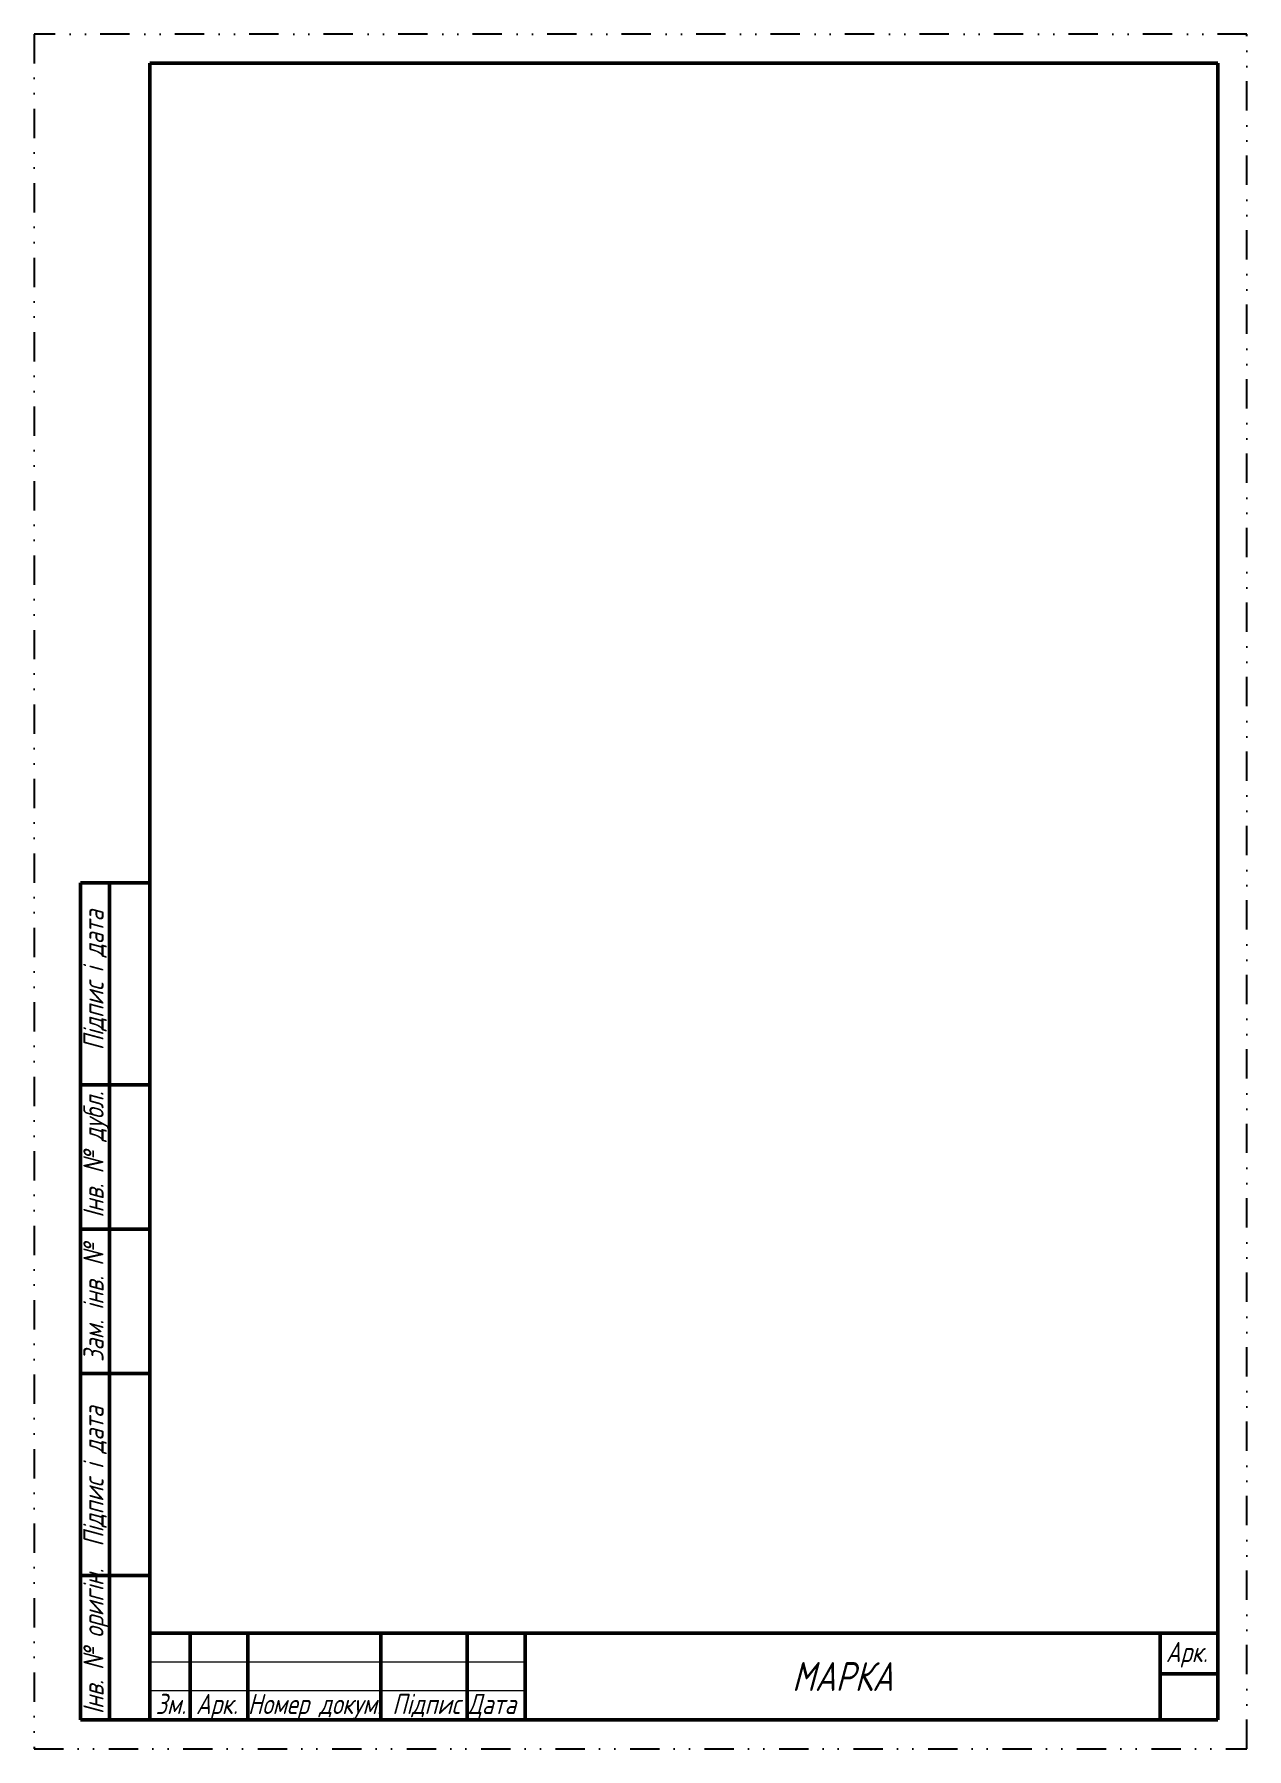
# Model space of a CAD drawing. Header units: millimetres. Extents: x 0 to 210, y 0 to 297.
import ezdxf

# ---------------------------------------------------------------- set-up
doc = ezdxf.new("R2010")
doc.units = ezdxf.units.MM
doc.header["$LTSCALE"] = 0.2
doc.linetypes.add('линия_сгибаX2', pattern=[63.5, 25.4, -12.7, 0, -12.7, 0, -12.7])
doc.layers.get('0').update_dxf_attribs({"lineweight": 50})
doc.layers.add('Формат чертежа', color=7, linetype='Continuous', lineweight=50)
doc.styles.add('основная надпись', font='isocpeur.ttf', dxfattribs={"width": 0.8, "oblique": 15, "height": 3.5})

msp = doc.modelspace()

# ---------------------------------------------------------------- linework, layer by layer
at = {"layer": 'Формат чертежа', "linetype": 'линия_сгибаX2', "lineweight": -3}
for p, q in [((210, 297), (0, 297)), ((0, 297), (0, 0)), ((210, 0), (210, 297)), ((0, 0), (210, 0))]:
    msp.add_line(p, q, dxfattribs=at)
at = {"layer": 'Формат чертежа'}
for p, q in [((205, 292), (20, 292)), ((20, 20), (20, 292)), ((205, 20), (205, 292)), ((8, 115), (8, 150)), ((8, 150), (20, 150)), ((13, 5), (13, 150)), ((20, 5), (20, 150)), ((8, 90), (8, 115)), ((8, 115), (20, 115)), ((8, 65), (8, 90)), ((8, 90), (20, 90)), ((8, 30), (8, 65)), ((8, 65), (20, 65)), ((8, 5), (8, 30)), ((8, 30), (20, 30)), ((205, 20), (20, 20)), ((20, 5), (20, 20)), ((27, 5), (27, 20)), ((37, 5), (37, 20)), ((60, 5), (60, 20)), ((75, 5), (75, 20)), ((85, 5), (85, 20)), ((195, 20), (195, 5)), ((205, 5), (205, 20)), ((195, 13), (205, 13)), ((13, 5), (8, 5)), ((20, 5), (13, 5)), ((20, 5), (85, 5)), ((85, 5), (205, 5))]:
    msp.add_line(p, q, dxfattribs=at)
at = {"layer": 'Формат чертежа', "lineweight": 20}
for p, q in [((85, 15), (20, 15)), ((85, 10), (20, 10))]:
    msp.add_line(p, q, dxfattribs=at)

# ---------------------------------------------------------------- texts
at = {"insert": (140, 12.5), "char_height": 5, "width": 110, "attachment_point": 5, "style": 'основная надпись'}
msp.add_mtext('МАРКА', dxfattribs=at)
at = {"layer": 'Формат чертежа', "style": 'основная надпись', "oblique": 15, "width": 0.8}
for s, p in [('Пiдпис i дата', (12, 121)), ('Iнв. № дубл.', (12, 92)), ('Зам. iнв. №', (12, 67)), ('Пiдпис i дата', (12, 35)), ('Iнв. № оригін.', (12, 6))]:
    msp.add_text(s, height=3.5, rotation=90, dxfattribs=at).set_placement(p)
for s, p in [('Арк.', (196, 15)), ('Зм.', (21, 6)), ('Арк.', (28, 6)), ('Номер докум.', (37, 6)), ('Пiдпис', (62, 6)), ('Дата', (75, 6))]:
    msp.add_text(s, height=3.5, dxfattribs=at).set_placement(p)

doc.saveas('drawing.dxf')
